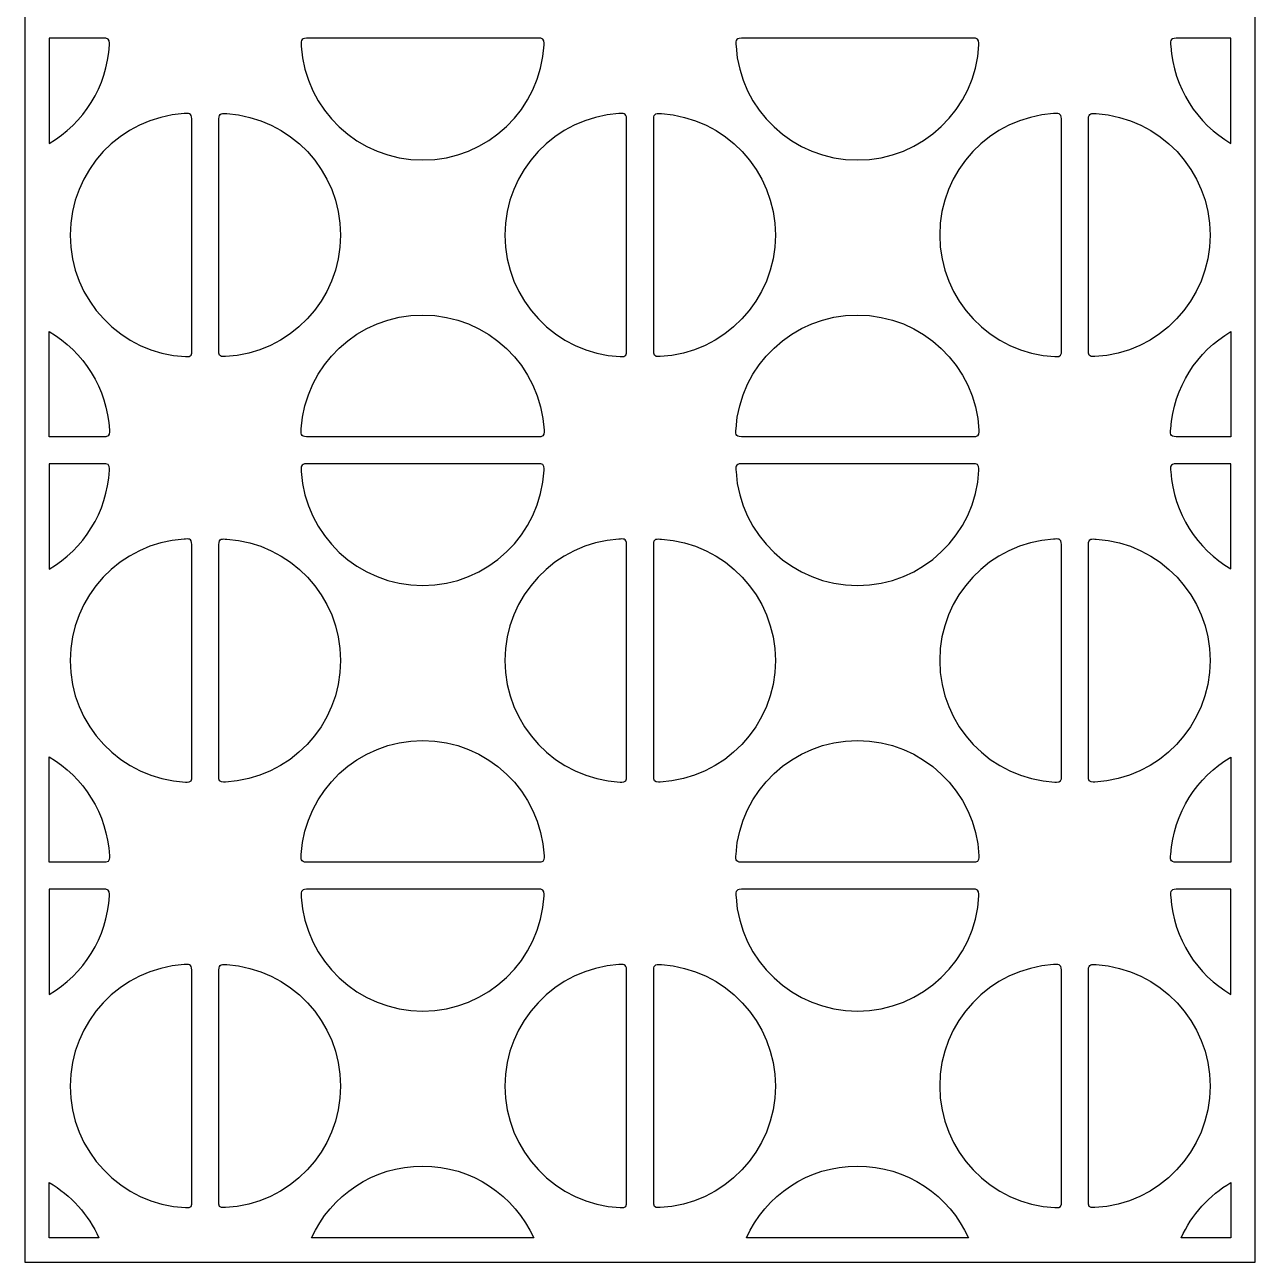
# Model space of a CAD drawing. Header units: centimetres. Extents: x 22.62 to 27, y -9 to -0.2.
# Drawn here: x 22.625 to 27, y -9 to -4.601 of the extents above; entities that cross this region are included whole.
import ezdxf

# ---------------------------------------------------------------- set-up
doc = ezdxf.new("R2010")
doc.units = ezdxf.units.CM
doc.header["$MEASUREMENT"] = 0
doc.layers.add('layer 1', color=7, linetype='Continuous')

msp = doc.modelspace()

# ---------------------------------------------------------------- linework, layer by layer
at = {"layer": 'layer 1', "color": 250}
for points, knots in [([(22.62472, -0.20254), (22.62472, -0.20254), (26.99977, -0.20254), (26.99977, -0.20254), (26.99977, -0.20254), (26.99977, -0.20254), (26.99977, -9.00021), (26.99977, -9.00021), (26.99977, -9.00021), (26.99977, -9.00021), (22.62472, -9.00021), (22.62472, -9.00021), (22.62472, -9.00021), (22.62472, -9.00021), (22.62472, -0.20254), (22.62472, -0.20254)], [0, 0, 0, 0, 0.2, 0.2, 0.2, 0.2, 0.4, 0.4, 0.4, 0.4, 0.6, 0.6, 0.6, 0.6, 1, 1, 1, 1]), ([(22.711, -4.64952), (22.711, -4.64952), (22.91354, -4.64952), (22.91354, -4.64952), (22.91354, -4.64952), (22.92676, -4.64952), (22.92602, -4.6665), (22.92562, -4.67241), (22.92562, -4.67241), (22.91778, -4.82242), (22.8335, -4.95222), (22.711, -5.02357), (22.711, -5.02357), (22.711, -5.02357), (22.711, -4.64952), (22.711, -4.64952)], [0, 0, 0, 0, 0.2, 0.2, 0.2, 0.2, 0.4, 0.4, 0.4, 0.4, 0.6, 0.6, 0.6, 0.6, 1, 1, 1, 1]), ([(24.03947, -4.64952), (24.03947, -4.64952), (24.45936, -4.64952), (24.45936, -4.64952), (24.45936, -4.64952), (24.47259, -4.64952), (24.47184, -4.6665), (24.47144, -4.67241), (24.47144, -4.67241), (24.45952, -4.90064), (24.27065, -5.0821), (24.03947, -5.0821), (24.03947, -5.0821), (23.80993, -5.0821), (23.6221, -4.90322), (23.60777, -4.67729), (23.60777, -4.67729), (23.60648, -4.66196), (23.60445, -4.64979), (23.62678, -4.64952), (23.62678, -4.64952), (23.62678, -4.64952), (24.03947, -4.64952), (24.03947, -4.64952)], [0, 0, 0, 0, 0.1428571, 0.1428571, 0.1428571, 0.1428571, 0.2857143, 0.2857143, 0.2857143, 0.2857143, 0.4285714, 0.4285714, 0.4285714, 0.4285714, 0.5714286, 0.5714286, 0.5714286, 0.5714286, 0.7142857, 0.7142857, 0.7142857, 0.7142857, 1, 1, 1, 1]), ([(25.5853, -4.64952), (25.5853, -4.64952), (26.00519, -4.64952), (26.00519, -4.64952), (26.00519, -4.64952), (26.01842, -4.64952), (26.01767, -4.6665), (26.01727, -4.67241), (26.01727, -4.67241), (26.00535, -4.90064), (25.81648, -5.0821), (25.5853, -5.0821), (25.5853, -5.0821), (25.35576, -5.0821), (25.16793, -4.90322), (25.15359, -4.67729), (25.15359, -4.67729), (25.1523, -4.66196), (25.15028, -4.64979), (25.17261, -4.64952), (25.17261, -4.64952), (25.17261, -4.64952), (25.5853, -4.64952), (25.5853, -4.64952)], [0, 0, 0, 0, 0.1428571, 0.1428571, 0.1428571, 0.1428571, 0.2857143, 0.2857143, 0.2857143, 0.2857143, 0.4285714, 0.4285714, 0.4285714, 0.4285714, 0.5714286, 0.5714286, 0.5714286, 0.5714286, 0.7142857, 0.7142857, 0.7142857, 0.7142857, 1, 1, 1, 1]), ([(26.91349, -5.02341), (26.79247, -4.95279), (26.7088, -4.82512), (26.69942, -4.67729), (26.69942, -4.67729), (26.69813, -4.66196), (26.6961, -4.64979), (26.71843, -4.64952), (26.71843, -4.64952), (26.71843, -4.64952), (26.91349, -4.64952), (26.91349, -4.64952), (26.91349, -4.64952), (26.91349, -4.64952), (26.91349, -5.02341), (26.91349, -5.02341)], [0, 0, 0, 0, 0.2, 0.2, 0.2, 0.2, 0.4, 0.4, 0.4, 0.4, 0.6, 0.6, 0.6, 0.6, 1, 1, 1, 1]), ([(23.21873, -5.34903), (23.21873, -5.34903), (23.21873, -5.76893), (23.21873, -5.76893), (23.21873, -5.76893), (23.21873, -5.78215), (23.20174, -5.78141), (23.19583, -5.781), (23.19583, -5.781), (22.9676, -5.76909), (22.78615, -5.58021), (22.78615, -5.34903), (22.78615, -5.34903), (22.78615, -5.11949), (22.96503, -4.93166), (23.19096, -4.91733), (23.19096, -4.91733), (23.20628, -4.91603), (23.21845, -4.91401), (23.21873, -4.93634), (23.21873, -4.93634), (23.21873, -4.93634), (23.21873, -5.34903), (23.21873, -5.34903)], [0, 0, 0, 0, 0.1428571, 0.1428571, 0.1428571, 0.1428571, 0.2857143, 0.2857143, 0.2857143, 0.2857143, 0.4285714, 0.4285714, 0.4285714, 0.4285714, 0.5714286, 0.5714286, 0.5714286, 0.5714286, 0.7142857, 0.7142857, 0.7142857, 0.7142857, 1, 1, 1, 1]), ([(23.31501, -5.34903), (23.31501, -5.34903), (23.31501, -5.76893), (23.31501, -5.76893), (23.31501, -5.76893), (23.31501, -5.78215), (23.332, -5.78141), (23.33791, -5.781), (23.33791, -5.781), (23.56614, -5.76909), (23.7476, -5.58021), (23.7476, -5.34903), (23.7476, -5.34903), (23.7476, -5.11949), (23.56872, -4.93166), (23.34279, -4.91733), (23.34279, -4.91733), (23.32747, -4.91603), (23.31529, -4.91401), (23.31501, -4.93634), (23.31501, -4.93634), (23.31501, -4.93634), (23.31501, -5.34903), (23.31501, -5.34903)], [0, 0, 0, 0, 0.1428571, 0.1428571, 0.1428571, 0.1428571, 0.2857143, 0.2857143, 0.2857143, 0.2857143, 0.4285714, 0.4285714, 0.4285714, 0.4285714, 0.5714286, 0.5714286, 0.5714286, 0.5714286, 0.7142857, 0.7142857, 0.7142857, 0.7142857, 1, 1, 1, 1]), ([(24.76456, -5.34903), (24.76456, -5.34903), (24.76456, -5.76893), (24.76456, -5.76893), (24.76456, -5.76893), (24.76456, -5.78215), (24.74757, -5.78141), (24.74166, -5.781), (24.74166, -5.781), (24.51343, -5.76909), (24.33197, -5.58021), (24.33197, -5.34903), (24.33197, -5.34903), (24.33197, -5.11949), (24.51085, -4.93166), (24.73678, -4.91733), (24.73678, -4.91733), (24.75211, -4.91603), (24.76428, -4.91401), (24.76456, -4.93634), (24.76456, -4.93634), (24.76456, -4.93634), (24.76456, -5.34903), (24.76456, -5.34903)], [0, 0, 0, 0, 0.1428571, 0.1428571, 0.1428571, 0.1428571, 0.2857143, 0.2857143, 0.2857143, 0.2857143, 0.4285714, 0.4285714, 0.4285714, 0.4285714, 0.5714286, 0.5714286, 0.5714286, 0.5714286, 0.7142857, 0.7142857, 0.7142857, 0.7142857, 1, 1, 1, 1]), ([(24.86084, -5.34903), (24.86084, -5.34903), (24.86084, -5.76893), (24.86084, -5.76893), (24.86084, -5.76893), (24.86084, -5.78215), (24.87783, -5.78141), (24.88374, -5.781), (24.88374, -5.781), (25.11197, -5.76909), (25.29342, -5.58021), (25.29342, -5.34903), (25.29342, -5.34903), (25.29342, -5.11949), (25.11455, -4.93166), (24.88861, -4.91733), (24.88861, -4.91733), (24.87329, -4.91603), (24.86112, -4.91401), (24.86084, -4.93634), (24.86084, -4.93634), (24.86084, -4.93634), (24.86084, -5.34903), (24.86084, -5.34903)], [0, 0, 0, 0, 0.1428571, 0.1428571, 0.1428571, 0.1428571, 0.2857143, 0.2857143, 0.2857143, 0.2857143, 0.4285714, 0.4285714, 0.4285714, 0.4285714, 0.5714286, 0.5714286, 0.5714286, 0.5714286, 0.7142857, 0.7142857, 0.7142857, 0.7142857, 1, 1, 1, 1]), ([(26.31038, -5.34903), (26.31038, -5.34903), (26.31038, -5.76893), (26.31038, -5.76893), (26.31038, -5.76893), (26.31038, -5.78215), (26.2934, -5.78141), (26.28748, -5.781), (26.28748, -5.781), (26.05926, -5.76909), (25.8778, -5.58021), (25.8778, -5.34903), (25.8778, -5.34903), (25.8778, -5.11949), (26.05668, -4.93166), (26.28261, -4.91733), (26.28261, -4.91733), (26.29793, -4.91603), (26.31011, -4.91401), (26.31038, -4.93634), (26.31038, -4.93634), (26.31038, -4.93634), (26.31038, -5.34903), (26.31038, -5.34903)], [0, 0, 0, 0, 0.1428571, 0.1428571, 0.1428571, 0.1428571, 0.2857143, 0.2857143, 0.2857143, 0.2857143, 0.4285714, 0.4285714, 0.4285714, 0.4285714, 0.5714286, 0.5714286, 0.5714286, 0.5714286, 0.7142857, 0.7142857, 0.7142857, 0.7142857, 1, 1, 1, 1]), ([(26.40667, -5.34903), (26.40667, -5.34903), (26.40667, -5.76893), (26.40667, -5.76893), (26.40667, -5.76893), (26.40667, -5.78215), (26.42365, -5.78141), (26.42957, -5.781), (26.42957, -5.781), (26.65779, -5.76909), (26.83925, -5.58021), (26.83925, -5.34903), (26.83925, -5.34903), (26.83925, -5.11949), (26.66037, -4.93166), (26.43444, -4.91733), (26.43444, -4.91733), (26.41912, -4.91603), (26.40694, -4.91401), (26.40667, -4.93634), (26.40667, -4.93634), (26.40667, -4.93634), (26.40667, -5.34903), (26.40667, -5.34903)], [0, 0, 0, 0, 0.1428571, 0.1428571, 0.1428571, 0.1428571, 0.2857143, 0.2857143, 0.2857143, 0.2857143, 0.4285714, 0.4285714, 0.4285714, 0.4285714, 0.5714286, 0.5714286, 0.5714286, 0.5714286, 0.7142857, 0.7142857, 0.7142857, 0.7142857, 1, 1, 1, 1]), ([(24.03947, -6.06575), (24.03947, -6.06575), (24.45936, -6.06575), (24.45936, -6.06575), (24.45936, -6.06575), (24.47259, -6.06575), (24.47184, -6.04876), (24.47144, -6.04285), (24.47144, -6.04285), (24.45952, -5.81462), (24.27065, -5.63316), (24.03947, -5.63316), (24.03947, -5.63316), (23.80993, -5.63316), (23.6221, -5.81204), (23.60777, -6.03797), (23.60777, -6.03797), (23.60648, -6.0533), (23.60445, -6.06547), (23.62678, -6.06575), (23.62678, -6.06575), (23.62678, -6.06575), (24.03947, -6.06575), (24.03947, -6.06575)], [0, 0, 0, 0, 0.1428571, 0.1428571, 0.1428571, 0.1428571, 0.2857143, 0.2857143, 0.2857143, 0.2857143, 0.4285714, 0.4285714, 0.4285714, 0.4285714, 0.5714286, 0.5714286, 0.5714286, 0.5714286, 0.7142857, 0.7142857, 0.7142857, 0.7142857, 1, 1, 1, 1]), ([(25.5853, -6.06575), (25.5853, -6.06575), (26.00519, -6.06575), (26.00519, -6.06575), (26.00519, -6.06575), (26.01842, -6.06575), (26.01767, -6.04876), (26.01727, -6.04285), (26.01727, -6.04285), (26.00535, -5.81462), (25.81648, -5.63316), (25.5853, -5.63316), (25.5853, -5.63316), (25.35576, -5.63316), (25.16793, -5.81204), (25.15359, -6.03797), (25.15359, -6.03797), (25.1523, -6.0533), (25.15028, -6.06547), (25.17261, -6.06575), (25.17261, -6.06575), (25.17261, -6.06575), (25.5853, -6.06575), (25.5853, -6.06575)], [0, 0, 0, 0, 0.1428571, 0.1428571, 0.1428571, 0.1428571, 0.2857143, 0.2857143, 0.2857143, 0.2857143, 0.4285714, 0.4285714, 0.4285714, 0.4285714, 0.5714286, 0.5714286, 0.5714286, 0.5714286, 0.7142857, 0.7142857, 0.7142857, 0.7142857, 1, 1, 1, 1]), ([(22.711, -6.06575), (22.711, -6.06575), (22.91354, -6.06575), (22.91354, -6.06575), (22.91354, -6.06575), (22.92676, -6.06575), (22.92602, -6.04876), (22.92562, -6.04285), (22.92562, -6.04285), (22.91778, -5.89283), (22.8335, -5.76303), (22.711, -5.69168), (22.711, -5.69168), (22.711, -5.69168), (22.711, -6.06575), (22.711, -6.06575)], [0, 0, 0, 0, 0.2, 0.2, 0.2, 0.2, 0.4, 0.4, 0.4, 0.4, 0.6, 0.6, 0.6, 0.6, 1, 1, 1, 1]), ([(26.91349, -5.69185), (26.79247, -5.76246), (26.7088, -5.89014), (26.69942, -6.03797), (26.69942, -6.03797), (26.69813, -6.0533), (26.6961, -6.06547), (26.71843, -6.06575), (26.71843, -6.06575), (26.71843, -6.06575), (26.91349, -6.06575), (26.91349, -6.06575), (26.91349, -6.06575), (26.91349, -6.06575), (26.91349, -5.69185), (26.91349, -5.69185)], [0, 0, 0, 0, 0.2, 0.2, 0.2, 0.2, 0.4, 0.4, 0.4, 0.4, 0.6, 0.6, 0.6, 0.6, 1, 1, 1, 1]), ([(22.711, -6.16203), (22.711, -6.16203), (22.91354, -6.16203), (22.91354, -6.16203), (22.91354, -6.16203), (22.92676, -6.16203), (22.92602, -6.17901), (22.92562, -6.18493), (22.92562, -6.18493), (22.91778, -6.33494), (22.8335, -6.46474), (22.711, -6.53609), (22.711, -6.53609), (22.711, -6.53609), (22.711, -6.16203), (22.711, -6.16203)], [0, 0, 0, 0, 0.2, 0.2, 0.2, 0.2, 0.4, 0.4, 0.4, 0.4, 0.6, 0.6, 0.6, 0.6, 1, 1, 1, 1]), ([(24.03947, -6.16203), (24.03947, -6.16203), (24.45936, -6.16203), (24.45936, -6.16203), (24.45936, -6.16203), (24.47259, -6.16203), (24.47184, -6.17901), (24.47144, -6.18493), (24.47144, -6.18493), (24.45952, -6.41316), (24.27065, -6.59461), (24.03947, -6.59461), (24.03947, -6.59461), (23.80993, -6.59461), (23.6221, -6.41573), (23.60777, -6.1898), (23.60777, -6.1898), (23.60648, -6.17448), (23.60445, -6.1623), (23.62678, -6.16203), (23.62678, -6.16203), (23.62678, -6.16203), (24.03947, -6.16203), (24.03947, -6.16203)], [0, 0, 0, 0, 0.1428571, 0.1428571, 0.1428571, 0.1428571, 0.2857143, 0.2857143, 0.2857143, 0.2857143, 0.4285714, 0.4285714, 0.4285714, 0.4285714, 0.5714286, 0.5714286, 0.5714286, 0.5714286, 0.7142857, 0.7142857, 0.7142857, 0.7142857, 1, 1, 1, 1]), ([(25.5853, -6.16203), (25.5853, -6.16203), (26.00519, -6.16203), (26.00519, -6.16203), (26.00519, -6.16203), (26.01842, -6.16203), (26.01767, -6.17901), (26.01727, -6.18493), (26.01727, -6.18493), (26.00535, -6.41316), (25.81648, -6.59461), (25.5853, -6.59461), (25.5853, -6.59461), (25.35576, -6.59461), (25.16793, -6.41573), (25.15359, -6.1898), (25.15359, -6.1898), (25.1523, -6.17448), (25.15028, -6.1623), (25.17261, -6.16203), (25.17261, -6.16203), (25.17261, -6.16203), (25.5853, -6.16203), (25.5853, -6.16203)], [0, 0, 0, 0, 0.1428571, 0.1428571, 0.1428571, 0.1428571, 0.2857143, 0.2857143, 0.2857143, 0.2857143, 0.4285714, 0.4285714, 0.4285714, 0.4285714, 0.5714286, 0.5714286, 0.5714286, 0.5714286, 0.7142857, 0.7142857, 0.7142857, 0.7142857, 1, 1, 1, 1]), ([(26.91349, -6.53592), (26.79247, -6.46531), (26.7088, -6.33764), (26.69942, -6.1898), (26.69942, -6.1898), (26.69813, -6.17448), (26.6961, -6.1623), (26.71843, -6.16203), (26.71843, -6.16203), (26.71843, -6.16203), (26.91349, -6.16203), (26.91349, -6.16203), (26.91349, -6.16203), (26.91349, -6.16203), (26.91349, -6.53592), (26.91349, -6.53592)], [0, 0, 0, 0, 0.2, 0.2, 0.2, 0.2, 0.4, 0.4, 0.4, 0.4, 0.6, 0.6, 0.6, 0.6, 1, 1, 1, 1]), ([(23.21873, -6.86155), (23.21873, -6.86155), (23.21873, -7.28144), (23.21873, -7.28144), (23.21873, -7.28144), (23.21873, -7.29467), (23.20174, -7.29392), (23.19583, -7.29352), (23.19583, -7.29352), (22.9676, -7.2816), (22.78615, -7.09273), (22.78615, -6.86155), (22.78615, -6.86155), (22.78615, -6.63201), (22.96503, -6.44418), (23.19096, -6.42984), (23.19096, -6.42984), (23.20628, -6.42855), (23.21845, -6.42653), (23.21873, -6.44886), (23.21873, -6.44886), (23.21873, -6.44886), (23.21873, -6.86155), (23.21873, -6.86155)], [0, 0, 0, 0, 0.1428571, 0.1428571, 0.1428571, 0.1428571, 0.2857143, 0.2857143, 0.2857143, 0.2857143, 0.4285714, 0.4285714, 0.4285714, 0.4285714, 0.5714286, 0.5714286, 0.5714286, 0.5714286, 0.7142857, 0.7142857, 0.7142857, 0.7142857, 1, 1, 1, 1]), ([(23.31501, -6.86155), (23.31501, -6.86155), (23.31501, -7.28144), (23.31501, -7.28144), (23.31501, -7.28144), (23.31501, -7.29467), (23.332, -7.29392), (23.33791, -7.29352), (23.33791, -7.29352), (23.56614, -7.2816), (23.7476, -7.09273), (23.7476, -6.86155), (23.7476, -6.86155), (23.7476, -6.63201), (23.56872, -6.44418), (23.34279, -6.42984), (23.34279, -6.42984), (23.32747, -6.42855), (23.31529, -6.42653), (23.31501, -6.44886), (23.31501, -6.44886), (23.31501, -6.44886), (23.31501, -6.86155), (23.31501, -6.86155)], [0, 0, 0, 0, 0.1428571, 0.1428571, 0.1428571, 0.1428571, 0.2857143, 0.2857143, 0.2857143, 0.2857143, 0.4285714, 0.4285714, 0.4285714, 0.4285714, 0.5714286, 0.5714286, 0.5714286, 0.5714286, 0.7142857, 0.7142857, 0.7142857, 0.7142857, 1, 1, 1, 1]), ([(24.76456, -6.86155), (24.76456, -6.86155), (24.76456, -7.28144), (24.76456, -7.28144), (24.76456, -7.28144), (24.76456, -7.29467), (24.74757, -7.29392), (24.74166, -7.29352), (24.74166, -7.29352), (24.51343, -7.2816), (24.33197, -7.09273), (24.33197, -6.86155), (24.33197, -6.86155), (24.33197, -6.63201), (24.51085, -6.44418), (24.73678, -6.42984), (24.73678, -6.42984), (24.75211, -6.42855), (24.76428, -6.42653), (24.76456, -6.44886), (24.76456, -6.44886), (24.76456, -6.44886), (24.76456, -6.86155), (24.76456, -6.86155)], [0, 0, 0, 0, 0.1428571, 0.1428571, 0.1428571, 0.1428571, 0.2857143, 0.2857143, 0.2857143, 0.2857143, 0.4285714, 0.4285714, 0.4285714, 0.4285714, 0.5714286, 0.5714286, 0.5714286, 0.5714286, 0.7142857, 0.7142857, 0.7142857, 0.7142857, 1, 1, 1, 1]), ([(24.86084, -6.86155), (24.86084, -6.86155), (24.86084, -7.28144), (24.86084, -7.28144), (24.86084, -7.28144), (24.86084, -7.29467), (24.87783, -7.29392), (24.88374, -7.29352), (24.88374, -7.29352), (25.11197, -7.2816), (25.29342, -7.09273), (25.29342, -6.86155), (25.29342, -6.86155), (25.29342, -6.63201), (25.11455, -6.44418), (24.88861, -6.42984), (24.88861, -6.42984), (24.87329, -6.42855), (24.86112, -6.42653), (24.86084, -6.44886), (24.86084, -6.44886), (24.86084, -6.44886), (24.86084, -6.86155), (24.86084, -6.86155)], [0, 0, 0, 0, 0.1428571, 0.1428571, 0.1428571, 0.1428571, 0.2857143, 0.2857143, 0.2857143, 0.2857143, 0.4285714, 0.4285714, 0.4285714, 0.4285714, 0.5714286, 0.5714286, 0.5714286, 0.5714286, 0.7142857, 0.7142857, 0.7142857, 0.7142857, 1, 1, 1, 1]), ([(26.31038, -6.86155), (26.31038, -6.86155), (26.31038, -7.28144), (26.31038, -7.28144), (26.31038, -7.28144), (26.31038, -7.29467), (26.2934, -7.29392), (26.28748, -7.29352), (26.28748, -7.29352), (26.05926, -7.2816), (25.8778, -7.09273), (25.8778, -6.86155), (25.8778, -6.86155), (25.8778, -6.63201), (26.05668, -6.44418), (26.28261, -6.42984), (26.28261, -6.42984), (26.29793, -6.42855), (26.31011, -6.42653), (26.31038, -6.44886), (26.31038, -6.44886), (26.31038, -6.44886), (26.31038, -6.86155), (26.31038, -6.86155)], [0, 0, 0, 0, 0.1428571, 0.1428571, 0.1428571, 0.1428571, 0.2857143, 0.2857143, 0.2857143, 0.2857143, 0.4285714, 0.4285714, 0.4285714, 0.4285714, 0.5714286, 0.5714286, 0.5714286, 0.5714286, 0.7142857, 0.7142857, 0.7142857, 0.7142857, 1, 1, 1, 1]), ([(26.40667, -6.86155), (26.40667, -6.86155), (26.40667, -7.28144), (26.40667, -7.28144), (26.40667, -7.28144), (26.40667, -7.29467), (26.42365, -7.29392), (26.42957, -7.29352), (26.42957, -7.29352), (26.65779, -7.2816), (26.83925, -7.09273), (26.83925, -6.86155), (26.83925, -6.86155), (26.83925, -6.63201), (26.66037, -6.44418), (26.43444, -6.42984), (26.43444, -6.42984), (26.41912, -6.42855), (26.40694, -6.42653), (26.40667, -6.44886), (26.40667, -6.44886), (26.40667, -6.44886), (26.40667, -6.86155), (26.40667, -6.86155)], [0, 0, 0, 0, 0.1428571, 0.1428571, 0.1428571, 0.1428571, 0.2857143, 0.2857143, 0.2857143, 0.2857143, 0.4285714, 0.4285714, 0.4285714, 0.4285714, 0.5714286, 0.5714286, 0.5714286, 0.5714286, 0.7142857, 0.7142857, 0.7142857, 0.7142857, 1, 1, 1, 1]), ([(24.03947, -7.57826), (24.03947, -7.57826), (24.45936, -7.57826), (24.45936, -7.57826), (24.45936, -7.57826), (24.47259, -7.57826), (24.47184, -7.56128), (24.47144, -7.55536), (24.47144, -7.55536), (24.45952, -7.32714), (24.27065, -7.14568), (24.03947, -7.14568), (24.03947, -7.14568), (23.80993, -7.14568), (23.6221, -7.32456), (23.60777, -7.55049), (23.60777, -7.55049), (23.60648, -7.56581), (23.60445, -7.57799), (23.62678, -7.57826), (23.62678, -7.57826), (23.62678, -7.57826), (24.03947, -7.57826), (24.03947, -7.57826)], [0, 0, 0, 0, 0.1428571, 0.1428571, 0.1428571, 0.1428571, 0.2857143, 0.2857143, 0.2857143, 0.2857143, 0.4285714, 0.4285714, 0.4285714, 0.4285714, 0.5714286, 0.5714286, 0.5714286, 0.5714286, 0.7142857, 0.7142857, 0.7142857, 0.7142857, 1, 1, 1, 1]), ([(25.5853, -7.57826), (25.5853, -7.57826), (26.00519, -7.57826), (26.00519, -7.57826), (26.00519, -7.57826), (26.01842, -7.57826), (26.01767, -7.56128), (26.01727, -7.55536), (26.01727, -7.55536), (26.00535, -7.32714), (25.81648, -7.14568), (25.5853, -7.14568), (25.5853, -7.14568), (25.35576, -7.14568), (25.16793, -7.32456), (25.15359, -7.55049), (25.15359, -7.55049), (25.1523, -7.56581), (25.15028, -7.57799), (25.17261, -7.57826), (25.17261, -7.57826), (25.17261, -7.57826), (25.5853, -7.57826), (25.5853, -7.57826)], [0, 0, 0, 0, 0.1428571, 0.1428571, 0.1428571, 0.1428571, 0.2857143, 0.2857143, 0.2857143, 0.2857143, 0.4285714, 0.4285714, 0.4285714, 0.4285714, 0.5714286, 0.5714286, 0.5714286, 0.5714286, 0.7142857, 0.7142857, 0.7142857, 0.7142857, 1, 1, 1, 1]), ([(22.711, -7.57826), (22.711, -7.57826), (22.91354, -7.57826), (22.91354, -7.57826), (22.91354, -7.57826), (22.92676, -7.57826), (22.92602, -7.56128), (22.92562, -7.55536), (22.92562, -7.55536), (22.91778, -7.40535), (22.8335, -7.27555), (22.711, -7.2042), (22.711, -7.2042), (22.711, -7.2042), (22.711, -7.57826), (22.711, -7.57826)], [0, 0, 0, 0, 0.2, 0.2, 0.2, 0.2, 0.4, 0.4, 0.4, 0.4, 0.6, 0.6, 0.6, 0.6, 1, 1, 1, 1]), ([(26.91349, -7.20437), (26.79247, -7.27498), (26.7088, -7.40266), (26.69942, -7.55049), (26.69942, -7.55049), (26.69813, -7.56581), (26.6961, -7.57799), (26.71843, -7.57826), (26.71843, -7.57826), (26.71843, -7.57826), (26.91349, -7.57826), (26.91349, -7.57826), (26.91349, -7.57826), (26.91349, -7.57826), (26.91349, -7.20437), (26.91349, -7.20437)], [0, 0, 0, 0, 0.2, 0.2, 0.2, 0.2, 0.4, 0.4, 0.4, 0.4, 0.6, 0.6, 0.6, 0.6, 1, 1, 1, 1]), ([(22.711, -7.67455), (22.711, -7.67455), (22.91354, -7.67455), (22.91354, -7.67455), (22.91354, -7.67455), (22.92676, -7.67455), (22.92602, -7.69153), (22.92562, -7.69745), (22.92562, -7.69745), (22.91778, -7.84746), (22.8335, -7.97725), (22.711, -8.04861), (22.711, -8.04861), (22.711, -8.04861), (22.711, -7.67455), (22.711, -7.67455)], [0, 0, 0, 0, 0.2, 0.2, 0.2, 0.2, 0.4, 0.4, 0.4, 0.4, 0.6, 0.6, 0.6, 0.6, 1, 1, 1, 1]), ([(24.03947, -7.67455), (24.03947, -7.67455), (24.45936, -7.67455), (24.45936, -7.67455), (24.45936, -7.67455), (24.47259, -7.67455), (24.47184, -7.69153), (24.47144, -7.69745), (24.47144, -7.69745), (24.45952, -7.92567), (24.27065, -8.10713), (24.03947, -8.10713), (24.03947, -8.10713), (23.80993, -8.10713), (23.6221, -7.92825), (23.60777, -7.70232), (23.60777, -7.70232), (23.60648, -7.687), (23.60445, -7.67482), (23.62678, -7.67455), (23.62678, -7.67455), (23.62678, -7.67455), (24.03947, -7.67455), (24.03947, -7.67455)], [0, 0, 0, 0, 0.1428571, 0.1428571, 0.1428571, 0.1428571, 0.2857143, 0.2857143, 0.2857143, 0.2857143, 0.4285714, 0.4285714, 0.4285714, 0.4285714, 0.5714286, 0.5714286, 0.5714286, 0.5714286, 0.7142857, 0.7142857, 0.7142857, 0.7142857, 1, 1, 1, 1]), ([(25.5853, -7.67455), (25.5853, -7.67455), (26.00519, -7.67455), (26.00519, -7.67455), (26.00519, -7.67455), (26.01842, -7.67455), (26.01767, -7.69153), (26.01727, -7.69745), (26.01727, -7.69745), (26.00535, -7.92567), (25.81648, -8.10713), (25.5853, -8.10713), (25.5853, -8.10713), (25.35576, -8.10713), (25.16793, -7.92825), (25.15359, -7.70232), (25.15359, -7.70232), (25.1523, -7.687), (25.15028, -7.67482), (25.17261, -7.67455), (25.17261, -7.67455), (25.17261, -7.67455), (25.5853, -7.67455), (25.5853, -7.67455)], [0, 0, 0, 0, 0.1428571, 0.1428571, 0.1428571, 0.1428571, 0.2857143, 0.2857143, 0.2857143, 0.2857143, 0.4285714, 0.4285714, 0.4285714, 0.4285714, 0.5714286, 0.5714286, 0.5714286, 0.5714286, 0.7142857, 0.7142857, 0.7142857, 0.7142857, 1, 1, 1, 1]), ([(26.91349, -8.04844), (26.79247, -7.97783), (26.7088, -7.85015), (26.69942, -7.70232), (26.69942, -7.70232), (26.69813, -7.687), (26.6961, -7.67482), (26.71843, -7.67455), (26.71843, -7.67455), (26.71843, -7.67455), (26.91349, -7.67455), (26.91349, -7.67455), (26.91349, -7.67455), (26.91349, -7.67455), (26.91349, -8.04844), (26.91349, -8.04844)], [0, 0, 0, 0, 0.2, 0.2, 0.2, 0.2, 0.4, 0.4, 0.4, 0.4, 0.6, 0.6, 0.6, 0.6, 1, 1, 1, 1]), ([(23.21873, -8.37407), (23.21873, -8.37407), (23.21873, -8.79396), (23.21873, -8.79396), (23.21873, -8.79396), (23.21873, -8.80719), (23.20174, -8.80644), (23.19583, -8.80604), (23.19583, -8.80604), (22.9676, -8.79412), (22.78615, -8.60525), (22.78615, -8.37407), (22.78615, -8.37407), (22.78615, -8.14452), (22.96503, -7.9567), (23.19096, -7.94236), (23.19096, -7.94236), (23.20628, -7.94107), (23.21845, -7.93905), (23.21873, -7.96138), (23.21873, -7.96138), (23.21873, -7.96138), (23.21873, -8.37407), (23.21873, -8.37407)], [0, 0, 0, 0, 0.1428571, 0.1428571, 0.1428571, 0.1428571, 0.2857143, 0.2857143, 0.2857143, 0.2857143, 0.4285714, 0.4285714, 0.4285714, 0.4285714, 0.5714286, 0.5714286, 0.5714286, 0.5714286, 0.7142857, 0.7142857, 0.7142857, 0.7142857, 1, 1, 1, 1]), ([(23.31501, -8.37407), (23.31501, -8.37407), (23.31501, -8.79396), (23.31501, -8.79396), (23.31501, -8.79396), (23.31501, -8.80719), (23.332, -8.80644), (23.33791, -8.80604), (23.33791, -8.80604), (23.56614, -8.79412), (23.7476, -8.60525), (23.7476, -8.37407), (23.7476, -8.37407), (23.7476, -8.14452), (23.56872, -7.9567), (23.34279, -7.94236), (23.34279, -7.94236), (23.32747, -7.94107), (23.31529, -7.93905), (23.31501, -7.96138), (23.31501, -7.96138), (23.31501, -7.96138), (23.31501, -8.37407), (23.31501, -8.37407)], [0, 0, 0, 0, 0.1428571, 0.1428571, 0.1428571, 0.1428571, 0.2857143, 0.2857143, 0.2857143, 0.2857143, 0.4285714, 0.4285714, 0.4285714, 0.4285714, 0.5714286, 0.5714286, 0.5714286, 0.5714286, 0.7142857, 0.7142857, 0.7142857, 0.7142857, 1, 1, 1, 1]), ([(24.76456, -8.37407), (24.76456, -8.37407), (24.76456, -8.79396), (24.76456, -8.79396), (24.76456, -8.79396), (24.76456, -8.80719), (24.74757, -8.80644), (24.74166, -8.80604), (24.74166, -8.80604), (24.51343, -8.79412), (24.33197, -8.60525), (24.33197, -8.37407), (24.33197, -8.37407), (24.33197, -8.14452), (24.51085, -7.9567), (24.73678, -7.94236), (24.73678, -7.94236), (24.75211, -7.94107), (24.76428, -7.93905), (24.76456, -7.96138), (24.76456, -7.96138), (24.76456, -7.96138), (24.76456, -8.37407), (24.76456, -8.37407)], [0, 0, 0, 0, 0.1428571, 0.1428571, 0.1428571, 0.1428571, 0.2857143, 0.2857143, 0.2857143, 0.2857143, 0.4285714, 0.4285714, 0.4285714, 0.4285714, 0.5714286, 0.5714286, 0.5714286, 0.5714286, 0.7142857, 0.7142857, 0.7142857, 0.7142857, 1, 1, 1, 1]), ([(24.86084, -8.37407), (24.86084, -8.37407), (24.86084, -8.79396), (24.86084, -8.79396), (24.86084, -8.79396), (24.86084, -8.80719), (24.87783, -8.80644), (24.88374, -8.80604), (24.88374, -8.80604), (25.11197, -8.79412), (25.29342, -8.60525), (25.29342, -8.37407), (25.29342, -8.37407), (25.29342, -8.14452), (25.11455, -7.9567), (24.88861, -7.94236), (24.88861, -7.94236), (24.87329, -7.94107), (24.86112, -7.93905), (24.86084, -7.96138), (24.86084, -7.96138), (24.86084, -7.96138), (24.86084, -8.37407), (24.86084, -8.37407)], [0, 0, 0, 0, 0.1428571, 0.1428571, 0.1428571, 0.1428571, 0.2857143, 0.2857143, 0.2857143, 0.2857143, 0.4285714, 0.4285714, 0.4285714, 0.4285714, 0.5714286, 0.5714286, 0.5714286, 0.5714286, 0.7142857, 0.7142857, 0.7142857, 0.7142857, 1, 1, 1, 1]), ([(26.31038, -8.37407), (26.31038, -8.37407), (26.31038, -8.79396), (26.31038, -8.79396), (26.31038, -8.79396), (26.31038, -8.80719), (26.2934, -8.80644), (26.28748, -8.80604), (26.28748, -8.80604), (26.05926, -8.79412), (25.8778, -8.60525), (25.8778, -8.37407), (25.8778, -8.37407), (25.8778, -8.14452), (26.05668, -7.9567), (26.28261, -7.94236), (26.28261, -7.94236), (26.29793, -7.94107), (26.31011, -7.93905), (26.31038, -7.96138), (26.31038, -7.96138), (26.31038, -7.96138), (26.31038, -8.37407), (26.31038, -8.37407)], [0, 0, 0, 0, 0.1428571, 0.1428571, 0.1428571, 0.1428571, 0.2857143, 0.2857143, 0.2857143, 0.2857143, 0.4285714, 0.4285714, 0.4285714, 0.4285714, 0.5714286, 0.5714286, 0.5714286, 0.5714286, 0.7142857, 0.7142857, 0.7142857, 0.7142857, 1, 1, 1, 1]), ([(26.40667, -8.37407), (26.40667, -8.37407), (26.40667, -8.79396), (26.40667, -8.79396), (26.40667, -8.79396), (26.40667, -8.80719), (26.42365, -8.80644), (26.42957, -8.80604), (26.42957, -8.80604), (26.65779, -8.79412), (26.83925, -8.60525), (26.83925, -8.37407), (26.83925, -8.37407), (26.83925, -8.14452), (26.66037, -7.9567), (26.43444, -7.94236), (26.43444, -7.94236), (26.41912, -7.94107), (26.40694, -7.93905), (26.40667, -7.96138), (26.40667, -7.96138), (26.40667, -7.96138), (26.40667, -8.37407), (26.40667, -8.37407)], [0, 0, 0, 0, 0.1428571, 0.1428571, 0.1428571, 0.1428571, 0.2857143, 0.2857143, 0.2857143, 0.2857143, 0.4285714, 0.4285714, 0.4285714, 0.4285714, 0.5714286, 0.5714286, 0.5714286, 0.5714286, 0.7142857, 0.7142857, 0.7142857, 0.7142857, 1, 1, 1, 1]), ([(24.43431, -8.91393), (24.36669, -8.76321), (24.21533, -8.6582), (24.03947, -8.6582), (24.03947, -8.6582), (23.8636, -8.6582), (23.71222, -8.7632), (23.6446, -8.91393), (23.6446, -8.91393), (23.6446, -8.91393), (24.43431, -8.91393), (24.43431, -8.91393)], [0, 0, 0, 0, 0.25, 0.25, 0.25, 0.25, 0.5, 0.5, 0.5, 0.5, 1, 1, 1, 1]), ([(25.98013, -8.91393), (25.91251, -8.76321), (25.76116, -8.6582), (25.5853, -8.6582), (25.5853, -8.6582), (25.40943, -8.6582), (25.25805, -8.7632), (25.19042, -8.91393), (25.19042, -8.91393), (25.19042, -8.91393), (25.98013, -8.91393), (25.98013, -8.91393)], [0, 0, 0, 0, 0.25, 0.25, 0.25, 0.25, 0.5, 0.5, 0.5, 0.5, 1, 1, 1, 1]), ([(22.8885, -8.91393), (22.85134, -8.83111), (22.7889, -8.76209), (22.711, -8.71672), (22.711, -8.71672), (22.711, -8.71672), (22.711, -8.91393), (22.711, -8.91393), (22.711, -8.91393), (22.711, -8.91393), (22.8885, -8.91393), (22.8885, -8.91393)], [0, 0, 0, 0, 0.25, 0.25, 0.25, 0.25, 0.5, 0.5, 0.5, 0.5, 1, 1, 1, 1]), ([(26.91349, -8.71688), (26.83571, -8.76226), (26.77337, -8.83121), (26.73625, -8.91393), (26.73625, -8.91393), (26.73625, -8.91393), (26.91349, -8.91393), (26.91349, -8.91393), (26.91349, -8.91393), (26.91349, -8.91393), (26.91349, -8.71688), (26.91349, -8.71688)], [0, 0, 0, 0, 0.25, 0.25, 0.25, 0.25, 0.5, 0.5, 0.5, 0.5, 1, 1, 1, 1])]:
    msp.add_open_spline(points, degree=3, knots=knots, dxfattribs=at)

doc.saveas('drawing.dxf')
